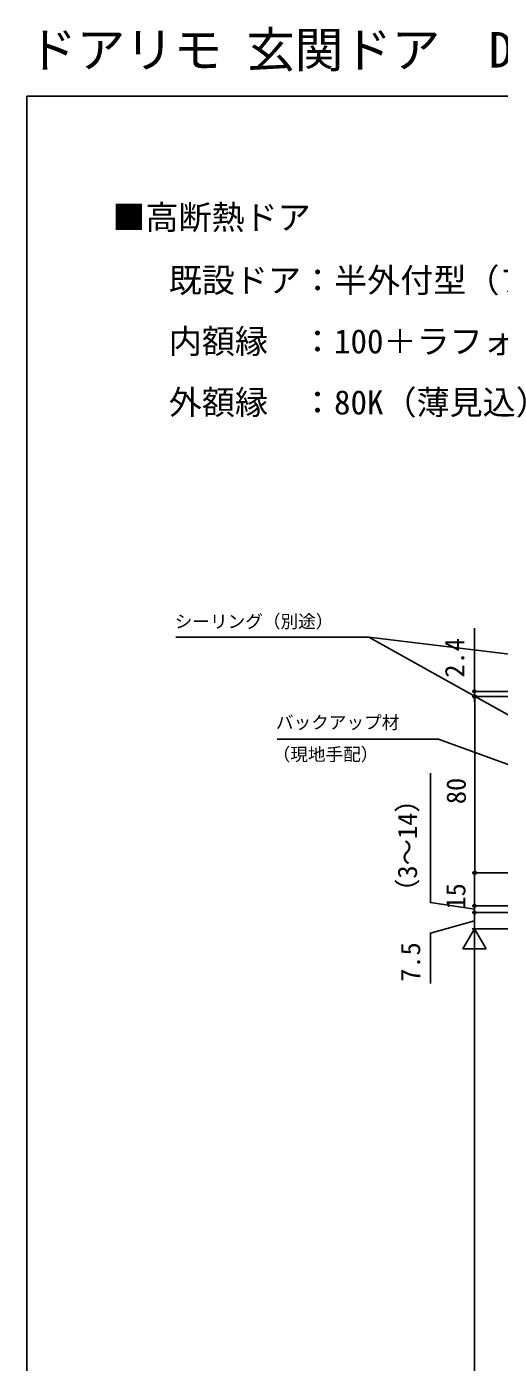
# Model space of a CAD drawing. Units: millimetres, scale not verified. Extents: x -525 to 525, y -783 to 779.
# Drawn here: x -525 to -311, y 172 to 779 of the extents above; entities that cross this region are included whole.
import ezdxf
from ezdxf.enums import TextEntityAlignment as Align

# ---------------------------------------------------------------- set-up
doc = ezdxf.new("R2010")
doc.units = ezdxf.units.MM
doc.header["$LTSCALE"] = 4
for name, color, linetype in [('0-1_USER1', 3, 'Continuous'), ('0-6_YKK_D', 6, 'Continuous'), ('0-7_YKK_ZWAK', 7, 'Continuous')]:
    doc.layers.add(name, color=color, linetype=linetype)
doc.styles.add('ＭＳ ゴシック', font='')
doc.styles.get('ＭＳ ゴシック').set_extended_font_data('MS Gothic')

msp = doc.modelspace()

# ---------------------------------------------------------------- linework, layer by layer
at = {"layer": '0-6_YKK_D'}
for p, q in [((-321.827, 476.807), (-321.827, 505.475)), ((-304.604, 476.807), (-322.827, 476.807)), ((-282.804, 474.405), (-322.827, 474.405)), ((-282.804, 474.405), (-322.627, 474.405)), ((-321.827, 474.405), (-321.827, 476.807)), ((-321.827, 474.405), (-321.827, 471.855)), ((-321.627, 474.405), (-321.627, 394.405)), ((-282.804, 394.405), (-322.827, 394.405)), ((-282.804, 394.405), (-322.627, 394.405)), ((-321.827, 394.405), (-321.827, 379.405)), ((-283.004, 379.405), (-322.827, 379.405)), ((-283.004, 379.405), (-322.827, 379.405)), ((-270.504, 376.405), (-322.827, 376.405)), ((-270.504, 376.405), (-322.827, 376.405)), ((-321.827, 379.405), (-321.827, 381.955)), ((-321.827, 379.405), (-321.827, 376.405)), ((-321.827, 379.405), (-321.827, 376.405)), ((-321.827, 376.405), (-321.827, 373.855)), ((-321.827, 376.405), (-321.827, 368.905)), ((-321.827, 368.905), (-327.077, 359.812)), ((-279.004, 368.905), (-322.827, 368.905)), ((-279.004, 368.905), (-322.827, 368.905)), ((-321.827, 368.905), (-316.577, 359.812)), ((-321.827, 368.905), (-321.827, 350.719)), ((-327.077, 359.812), (-316.577, 359.812)), ((-321.827, 358.405), (-321.827, -15.756))]:
    msp.add_line(p, q, dxfattribs=at)
for points in [[(-205.353, 409.606), (-207.579, 410.849), (-369.711, 501.405), (-457.306, 501.405)], [(-187.266, 479.307), (-189.798, 479.613), (-369.711, 501.405)], [(-199.064, 404.395), (-201.46, 405.267), (-338.144, 455.015), (-411.33, 455.015)], [(-321.827, 377.905), (-341.827, 380.9), (-341.827, 439.65)], [(-321.827, 372.655), (-341.827, 367.004), (-341.827, 344.05)]]:
    msp.add_lwpolyline(points, dxfattribs=at)
for centre in [(-321.827, 476.807), (-321.827, 474.405), (-321.627, 474.405), (-321.827, 394.405), (-321.627, 394.405), (-321.827, 379.405), (-321.827, 379.405), (-321.827, 376.405), (-321.827, 376.405)]:
    msp.add_circle(centre, 0.637, dxfattribs=at)
at = {"layer": '0-7_YKK_ZWAK'}
for q in [(-525, -782.9), (525, 747.1)]:
    msp.add_line((-525, 747.1), q, dxfattribs=at)

# ---------------------------------------------------------------- texts
at = {"layer": '0-1_USER1', "style": 'ＭＳ ゴシック'}
for s, height, p in [('ドアリモ 玄関ドア\u3000D50\u3000高断熱ドア', 16.13, (-524.337, 755.28)), ('■高断熱ドア', 11, (-486.153, 683.288)), ('   既設ドア：半外付型（プロント）', 11, (-483, 654.708)), ('   内額縁  ：100＋ラフォレスタ', 11, (-483, 626.981)), ('   外額縁  ：80K（薄見込）\u3000', 11, (-483, 599.253))]:
    msp.add_text(s, height=height, dxfattribs=at).set_placement(p, align=Align.BOTTOM_LEFT)
at = {"layer": '0-6_YKK_D', "style": 'ＭＳ ゴシック'}
for s, p in [('シーリング（別途）', (-457.852, 503.86)), ('バックアップ材', (-411.921, 458.017)), ('（現地手配）', (-413.421, 443.502))]:
    msp.add_text(s, height=5.865, dxfattribs=at).set_placement(p, align=Align.BOTTOM_LEFT)
for s, p in [('2.4', (-323.827, 483.02)), ('80', (-323.127, 425.576)), ('（3～14）', (-345.259, 379.764)), ('15', (-323.327, 377.701)), ('7.5', (-343.827, 344.891))]:
    msp.add_text(s, height=8.798, rotation=90, dxfattribs=at).set_placement(p, align=Align.BOTTOM_LEFT)

doc.saveas('drawing.dxf')
